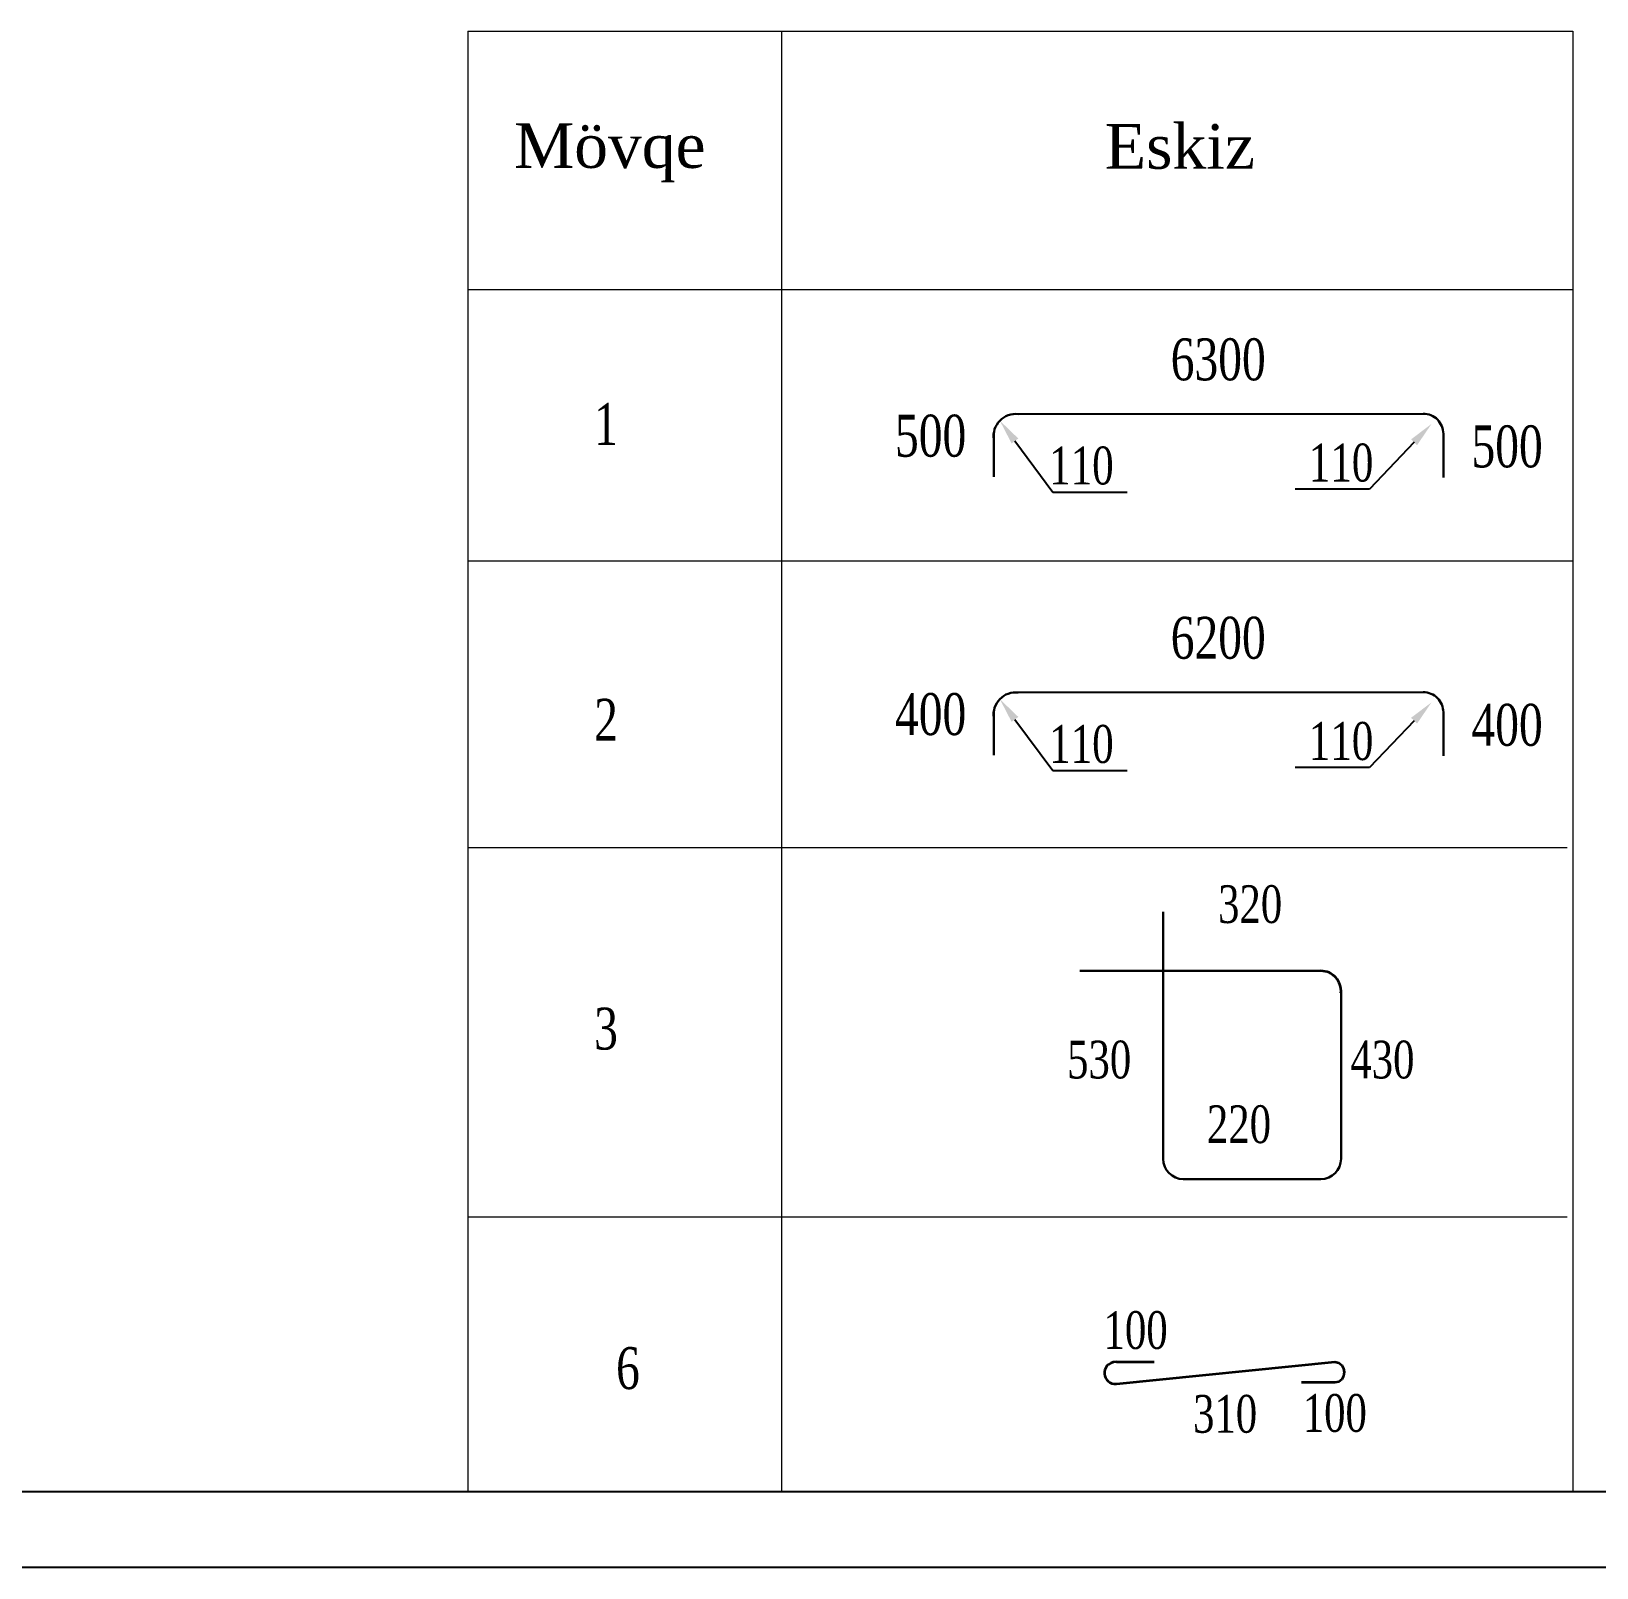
# Model space of a CAD drawing. Header units: millimetres. Extents: x -149347 to 251215, y -2929184 to -2541447.
# Drawn here: x 77929 to 87829, y -2581172 to -2571453 of the extents above; entities that cross this region are included whole.
import ezdxf
from ezdxf import colors
from ezdxf.entities.mleader import LeaderData, LeaderLine
from ezdxf.math import Vec2, Vec3

# ---------------------------------------------------------------- set-up
doc = ezdxf.new("R2010")
doc.units = ezdxf.units.MM
doc.layers.add('030', color=7, linetype='Continuous', lineweight=30)
doc.layers.add('APS_MADEIRA', color=35, linetype='Continuous', lineweight=15)
doc.styles.add('400', font='times.ttf', dxfattribs={"width": 0.75, "height": 300})
doc.styles.add('Arial', font='arial.ttf')

# ---------------------------------------------------------------- blocks, each defined once
blk = doc.blocks.new('mekteb')
at = {"color": 0, "lineweight": 25, "ltscale": 15}
blk.add_line((101643, -1849366), (139343, -1849366), dxfattribs=at)
at = {"color": 0, "lineweight": 25}
blk.add_line((139843, -1849866), (99643, -1849866), dxfattribs=at)

msp = doc.modelspace()

# ---------------------------------------------------------------- linework, layer by layer
at = {"color": 0, "lineweight": 15}
for p, q in [((80689.95939, -2571452.52146), (87678.45952, -2571452.52146)), ((80689.95939, -2571452.52146), (80689.95939, -2580691.07541)), ((82674.43919, -2571452.52146), (82674.43919, -2580691.07541)), ((87678.45952, -2571452.52146), (87678.45952, -2580691.07541)), ((80689.95939, -2573086.20269), (87678.45952, -2573086.20269)), ((80689.95939, -2574803.17597), (87678.45952, -2574803.17597)), ((80689.95939, -2576616.64099), (87641.89331, -2576616.64099)), ((80689.95939, -2578952.0165), (87641.89331, -2578952.0165))]:
    msp.add_line(p, q, dxfattribs=at)
at = {"color": 0, "lineweight": 30}
for p, q in [((85087.11572, -2577022.11729), (85087.11572, -2578586.35891)), ((85087.11572, -2577022.11729), (85087.11572, -2578586.35891)), ((86084.7804, -2577396.89711), (84560.93584, -2577396.89711)), ((86084.7804, -2577396.89711), (84560.93584, -2577396.89711)), ((86211.71109, -2577523.82801), (86211.71109, -2578586.35891)), ((86211.71109, -2577523.82801), (86211.71109, -2578586.35891)), ((85214.55572, -2578713.79891), (86084.27088, -2578713.79891)), ((85214.55572, -2578713.79891), (86084.27088, -2578713.79891))]:
    msp.add_line(p, q, dxfattribs=at)
for points in [[(84140.09934, -2573874.02319), (86732.1182, -2573872.28537)], [(84015.79551, -2573994.89071), (84015.79551, -2574270.33624)], [(86858.97237, -2573999.13954), (86858.97237, -2574274.58507)], [(84140.09934, -2575635.46466), (86732.1182, -2575633.72684)], [(84015.79551, -2575756.33218), (84015.79551, -2576031.77771)], [(86858.97237, -2575760.58101), (86858.97237, -2576036.02654)]]:
    msp.add_lwpolyline(points, dxfattribs=at)
at = {"color": 7, "lineweight": 35, "ltscale": 15}
for points in [[(84791.01339, -2580008.81198), (86172.28274, -2579870.12725)], [(84791.01339, -2579870.12725), (85030.53278, -2579870.12725)], [(86172.28274, -2580000.8579), (85962.77089, -2580000.8579)]]:
    msp.add_lwpolyline(points, dxfattribs=at)
at = {"color": 0, "lineweight": 30}
for centre, radius, start, end in [((84155.42443, -2574014.13666), 140.94908, 83.834839334, 187.847993173), ((86732.1182, -2573999.13954), 126.85417, 359.999912168, 90.076828205), ((84155.42443, -2575775.57813), 140.94908, 83.834839334, 187.847993173), ((86732.1182, -2575760.58101), 126.85417, 359.999912168, 90.076828205), ((85214.55572, -2578586.35891), 127.44, 180, 270), ((85214.55572, -2578586.35891), 127.44, 180, 270), ((86084.27109, -2578586.35891), 127.44, 270, 0), ((86084.27109, -2578586.35891), 127.44, 270, 0)]:
    msp.add_arc(centre, radius, start, end, dxfattribs=at)
at = {"color": 7, "lineweight": 35, "ltscale": 15}
msp.add_arc((86084.78055, -2577523.82764), 126.93053, 354.640164647, 90.00007017, dxfattribs=at)
msp.add_arc((86084.78055, -2577523.82764), 126.93053, 354.640164647, 90.00007017, dxfattribs=at)
for points in [[(84791.01339, -2579870.12725), (84679.38706, -2579876.28496), (84703.80852, -2580020.38205), (84791.01339, -2580008.81198)], [(86172.28274, -2579870.12725), (86253.39542, -2579870.83208), (86250.12861, -2580002.38927), (86172.28274, -2580000.8579)]]:
    msp.add_open_spline(points, degree=3, dxfattribs=at)
at = {"layer": '030', "color": 0, "lineweight": 30, "ltscale": 5}
msp.add_lwpolyline([(85086.07263, -2577393.73758), (85087.11572, -2577022.11729)], dxfattribs=at)
msp.add_lwpolyline([(85086.07263, -2577393.73758), (85087.11572, -2577022.11729)], dxfattribs=at)

# ---------------------------------------------------------------- block references
at = {"lineweight": 15, "xscale": 0.962501317234829, "yscale": 0.962501317234829, "zscale": 0.962501317234829}
msp.add_blockref('mekteb', (-28332.96186, -800673.45537), dxfattribs=at)

# ---------------------------------------------------------------- texts
at = {"attachment_point": 1, "style": '400'}
for s, insert, char_height, width in [('\\A1;{\\fTimes New Roman|b0|i0|c238|p18;63}00', (85134.91923, -2573395.25151), 265.2, 233.0139314), ('{\\fTimes New Roman|b0|i0|c238|p18; }1', (81414.03231, -2573803.76994), 265.2, 233.0139314), ('\\A1;50{\\fTimes New Roman|b0|i0|c238|p18;0}', (83391.298, -2573878.32813), 265.2, 233.0139314), ('\\A1;50{\\fTimes New Roman|b0|i0|c238|p18;0}', (87036.82321, -2573946.03826), 265.2, 233.0139314), ('\\A1;{\\fTimes New Roman|b0|i0|c238|p18;62}00', (85134.91923, -2575156.69298), 265.2, 233.0139314), (' 2', (81413.61017, -2575675.24084), 265.2, 233.0139314), ('\\A1;40{\\fTimes New Roman|b0|i0|c238|p18;0}', (83391.298, -2575639.7696), 265.2, 233.0139314), ('\\A1;40{\\fTimes New Roman|b0|i0|c238|p18;0}', (87036.82321, -2575707.47973), 265.2, 233.0139314), ('\\A1;3{\\fTimes New Roman|b0|i0|c238|p18;20}', (85434.33674, -2576854.88935), 238.68, 209.7125382), (' 3', (81413.61017, -2577629.11846), 265.2, 233.0139314), ('\\A1;{\\fTimes New Roman|b0|i0|c238|p18;530}', (84479.67559, -2577838.29028), 238.68, 209.7125382), ('\\A1;{\\fTimes New Roman|b0|i0|c238|p18;430}', (86270.71875, -2577838.29028), 238.68, 209.7125382), ('\\A1;2{\\fTimes New Roman|b0|i0|c238|p18;20}', (85363.79087, -2578247.40677), 238.68, 209.7125382), ('\\A1;{\\fTimes New Roman|b0|i0|c238|p18;100}', (84710.09767, -2579549.48483), 238.68, 209.7125382), (' {\\fTimes New Roman|b0|i0|c238|p18;6}', (81552.28391, -2579776.79936), 265.2, 233.0139314), ('\\A1;{\\fTimes New Roman|b0|i0|c238|p18;310}', (85275.98082, -2580079.54953), 238.68, 209.7125382), ('\\A1;{\\fTimes New Roman|b0|i0|c238|p18;100}', (85969.7479, -2580074.11672), 238.68, 209.7125382)]:
    msp.add_mtext(s, dxfattribs=dict(at, insert=insert, char_height=char_height, width=width))
at = {"layer": 'APS_MADEIRA', "color": 7, "lineweight": 9, "ltscale": 25, "char_height": 282.88884, "width": 431.4216895, "attachment_point": 1, "style": 'Arial'}
for s, insert in [('\\pxt35;{\\fTimes New Roman|b0|i0|c238|p18;Eskiz}', (84718.27696, -2572039.31784)), ('{\\fTimes New Roman|b0|i0|c238|p18;Mövqe}', (80982.79949, -2572033.76502))]:
    msp.add_mtext(s, dxfattribs=dict(at, insert=insert))

# ---------------------------------------------------------------- leaders
ml = msp.add_multileader_mtext('Standard')
ml.set_content('{\\C256;110\\fTimes New Roman|b0|i0|c238|p18; }', color=6, style='400')
ml.set_leader_properties()
ml.build(insert=Vec2(0, 0))
ml.multileader.update_dxf_attribs({"text_left_attachment_type": 6, "text_right_attachment_type": 6, "dogleg_length": 1, "arrow_head_size": 160})
ctx = ml.context
ctx.base_point, ctx.char_height, ctx.arrow_head_size, ctx.landing_gap_size, ctx.plane_origin = Vec3(84391.0566, -2574367.60596), 240, 160, 0.08, Vec3(81254.86733, -2576280.05669)
ctx.left_attachment, ctx.right_attachment, ctx.text_align_type = 6, 6, 1
notes = []
notes.append((ctx, [(0, (1, 1, 0), (84390.2566, -2574367.60596), (1, 0), 0.8, [(0, [(84054.30554, -2573915.94495)], 0, [])])]))
ctx.mtext.insert, ctx.mtext.alignment, ctx.mtext.flow_direction = Vec3(84570.16327, -2574079.60596), 2, 5
ml = msp.add_multileader_mtext('Standard')
ml.set_content('{\\C256;110\\fTimes New Roman|b0|i0|c238|p18; }', color=6, style='400')
ml.set_leader_properties()
ml.build(insert=Vec2(0, 0))
ml.multileader.update_dxf_attribs({"text_left_attachment_type": 6, "text_right_attachment_type": 6, "dogleg_length": 1, "arrow_head_size": 160})
ctx = ml.context
ctx.base_point, ctx.char_height, ctx.arrow_head_size, ctx.landing_gap_size, ctx.plane_origin = Vec3(86033.17808, -2574349.01288), 240, 160, 0.08, Vec3(83984.65501, -2576300.36672)
ctx.left_attachment, ctx.right_attachment, ctx.text_align_type = 6, 6, 1
notes.append((ctx, [(1, (1, 1, 0), (86392.19143, -2574349.01288), (-1, 0), 0.8, [(0, [(86784.09322, -2573936.25498)], 0, [])])]))
ctx.mtext.insert, ctx.mtext.alignment, ctx.mtext.flow_direction = Vec3(86212.28476, -2574061.01288), 2, 5
ml = msp.add_multileader_mtext('Standard')
ml.set_content('{\\C256;110\\fTimes New Roman|b0|i0|c238|p18; }', color=6, style='400')
ml.set_leader_properties()
ml.build(insert=Vec2(0, 0))
ml.multileader.update_dxf_attribs({"text_left_attachment_type": 6, "text_right_attachment_type": 6, "dogleg_length": 1, "arrow_head_size": 160})
ctx = ml.context
ctx.base_point, ctx.char_height, ctx.arrow_head_size, ctx.landing_gap_size, ctx.plane_origin = Vec3(84391.0566, -2576129.04743), 240, 160, 0.08, Vec3(81254.86733, -2578041.49816)
ctx.left_attachment, ctx.right_attachment, ctx.text_align_type = 6, 6, 1
notes.append((ctx, [(0, (1, 1, 0), (84390.2566, -2576129.04743), (1, 0), 0.8, [(0, [(84054.30554, -2575677.38642)], 0, [])])]))
ctx.mtext.insert, ctx.mtext.alignment, ctx.mtext.flow_direction = Vec3(84570.16327, -2575841.04743), 2, 5
ml = msp.add_multileader_mtext('Standard')
ml.set_content('{\\C256;110\\fTimes New Roman|b0|i0|c238|p18; }', color=6, style='400')
ml.set_leader_properties()
ml.build(insert=Vec2(0, 0))
ml.multileader.update_dxf_attribs({"text_left_attachment_type": 6, "text_right_attachment_type": 6, "dogleg_length": 1, "arrow_head_size": 160})
ctx = ml.context
ctx.base_point, ctx.char_height, ctx.arrow_head_size, ctx.landing_gap_size, ctx.plane_origin = Vec3(86033.17808, -2576110.45435), 240, 160, 0.08, Vec3(83984.65501, -2578061.80819)
ctx.left_attachment, ctx.right_attachment, ctx.text_align_type = 6, 6, 1
notes.append((ctx, [(1, (1, 1, 0), (86392.19143, -2576110.45435), (-1, 0), 0.8, [(0, [(86784.09322, -2575697.69645)], 0, [])])]))
ctx.mtext.insert, ctx.mtext.alignment, ctx.mtext.flow_direction = Vec3(86212.28476, -2575822.45435), 2, 5
for ctx, leaders in notes:
    for number, flags, end, landing, length, lines in leaders:
        leader = LeaderData()
        leader.index, (leader.has_last_leader_line, leader.has_dogleg_vector, leader.attachment_direction) = number, flags
        leader.last_leader_point, leader.dogleg_vector, leader.dogleg_length = Vec3(end), Vec3(landing), length
        for number, points, colour, breaks in lines:
            line = LeaderLine()
            line.index, line.vertices, line.color, line.breaks = number, Vec3.list(points), colors.encode_raw_color(colour), breaks
            leader.lines.append(line)
        ctx.leaders.append(leader)

doc.saveas('drawing.dxf')
